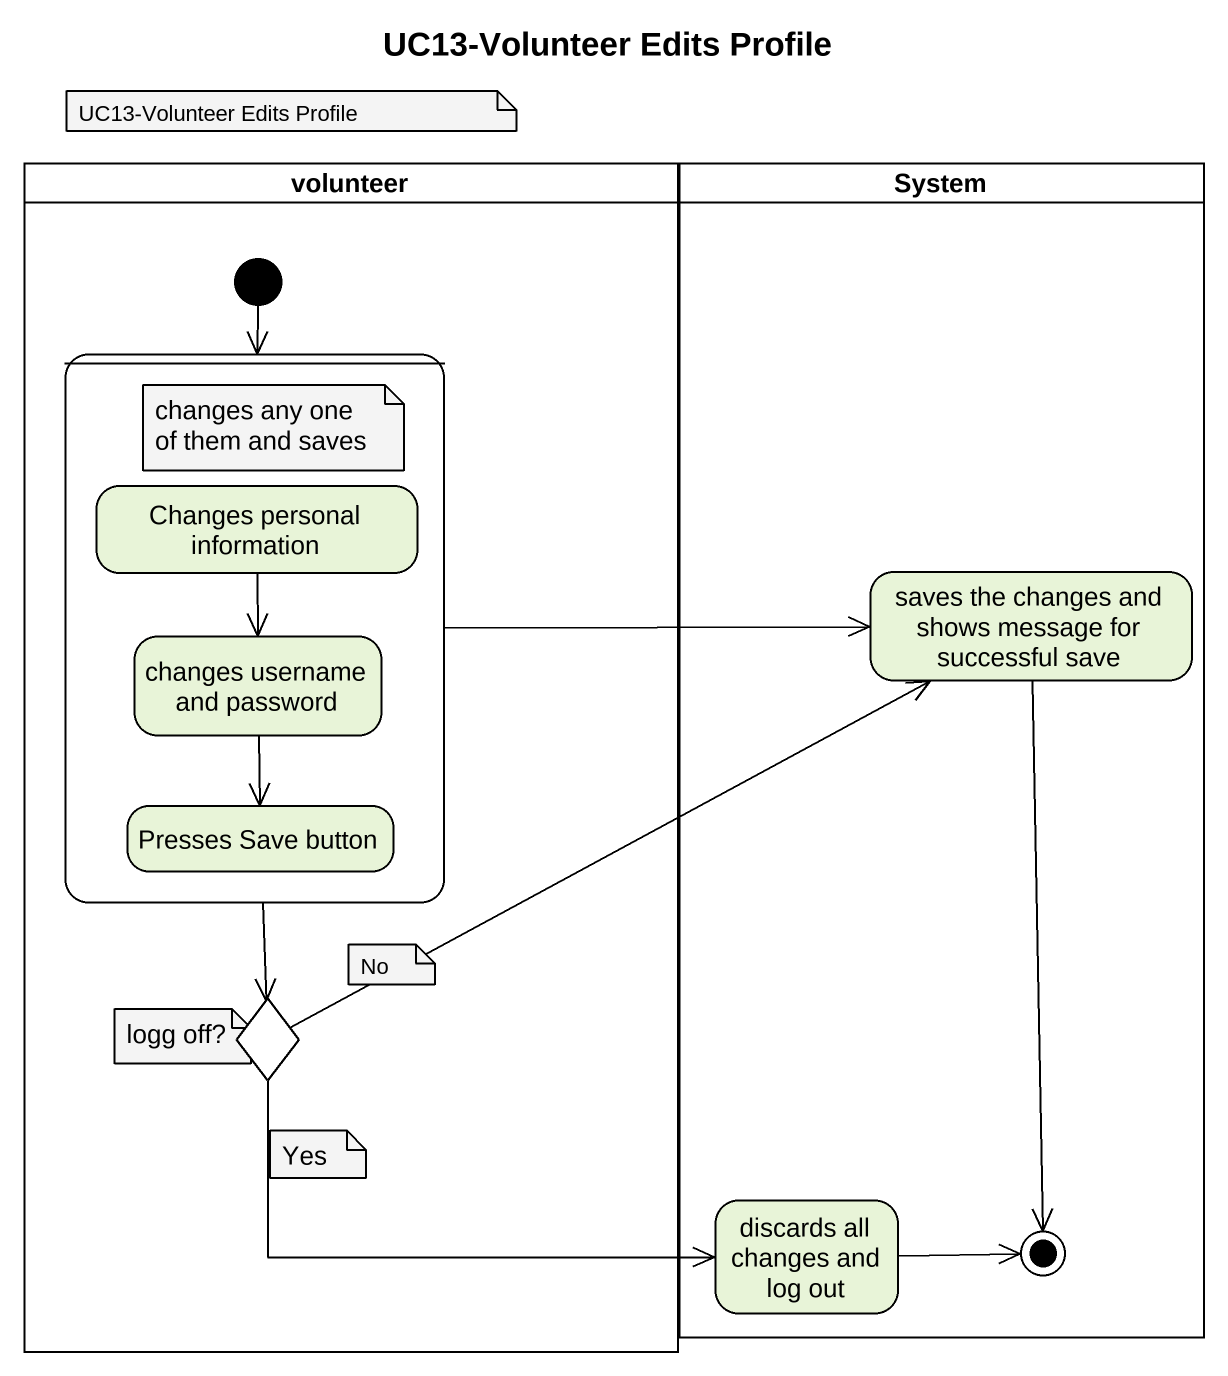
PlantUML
@startuml
title UC13-Volunteer Edits Profile
hide empty description
state volunteer <<partition>> {
  state " " as state1 {
    state "Changes personal information" as Changes_personal_information
    state "changes username and password" as changes_username_and
    state "Presses Save button" as Presses_Save_button
  }
  state choice1 <<choice>>
  [*] --> state1
}
state System <<partition>> {
  state "saves the changes and shows message for successful save" as saves_the_changes_and_shows
  state "discards all changes and log out" as discards_all_changes_and
  saves_the_changes_and_shows --> [*]
  discards_all_changes_and -right-> [*]
}
state1 -right-> saves_the_changes_and_shows
state1 --> choice1
Changes_personal_information --> changes_username_and
changes_username_and --> Presses_Save_button
choice1 -right-> saves_the_changes_and_shows
choice1 -right-> discards_all_changes_and
note as N1
  UC13-Volunteer Edits Profile
end note
note as N2
  changes any one of them and saves
end note
note as N3
  logg off?
end note
note as N4
  No
end note
note as N5
  Yes
end note
@enduml
